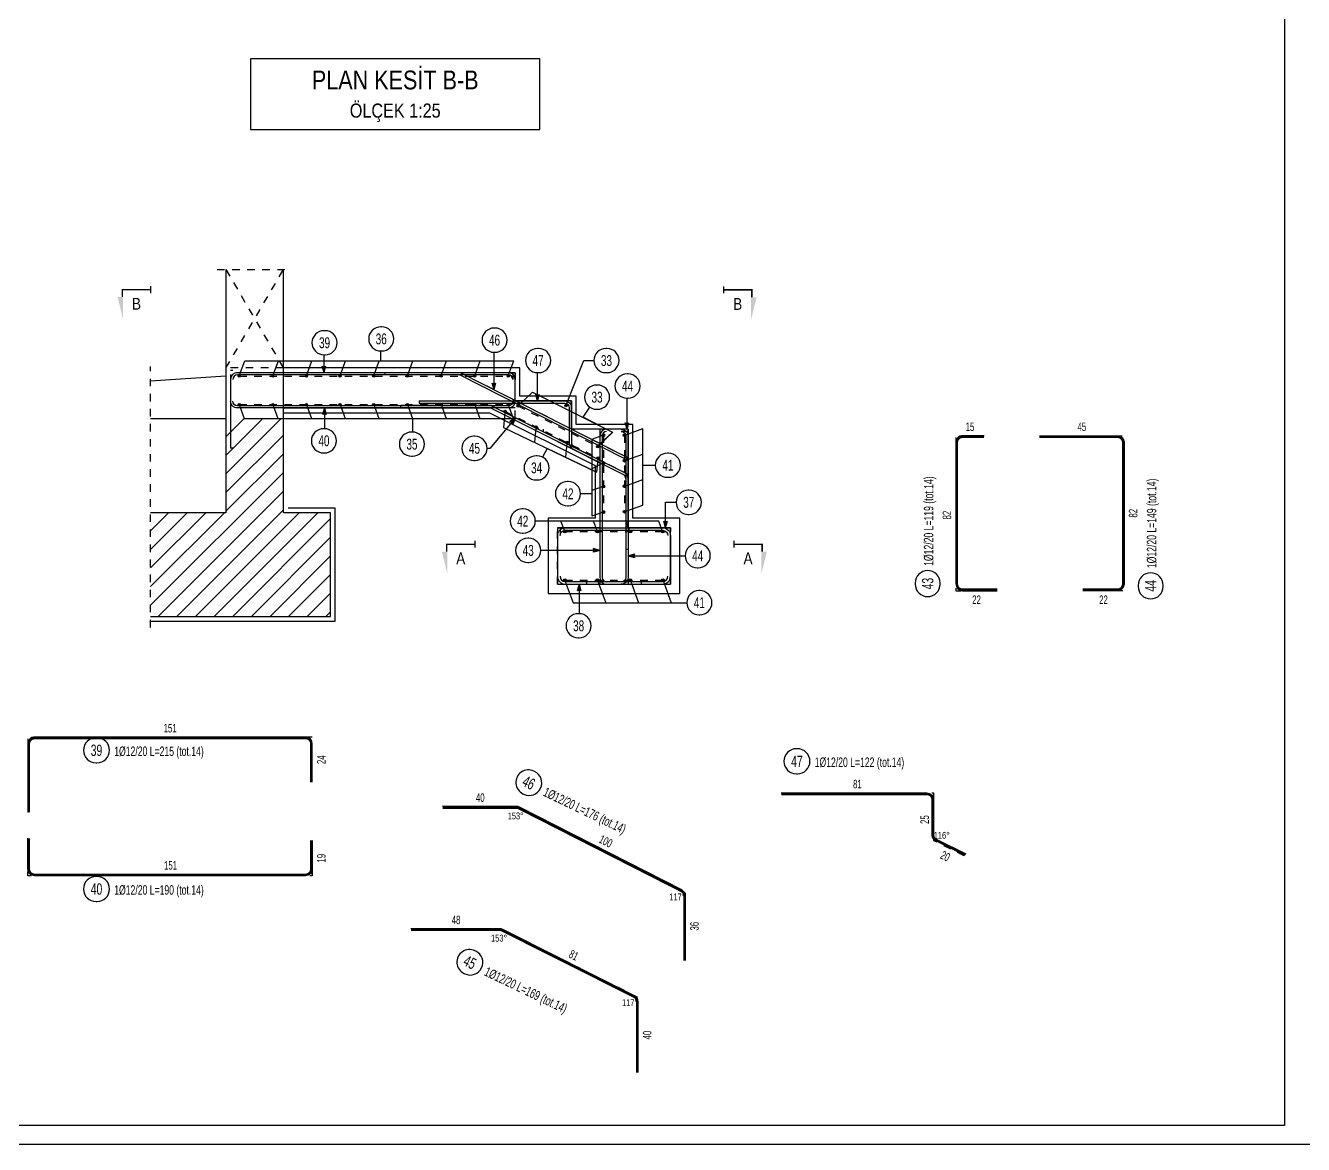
# Model space of a CAD drawing. Header units: metres. Extents: x 419734 to 420376, y 4564732 to 4565123.
# Drawn here: x 419819.31 to 419836.26, y 4564732.46 to 4564747.31 of the extents above; entities that cross this region are included whole.
import ezdxf
from ezdxf.enums import TextEntityAlignment as Align

# ---------------------------------------------------------------- set-up
doc = ezdxf.new("R2010")
doc.units = ezdxf.units.M
for name, pattern in [('ACA_TRATTO1', [1.5, 1, -0.5]), ('CONTINUA', [0]), ('HIDDEN', [0.5, 0.3, -0.2]), ('NASCOSTA', [0.375, 0.25, -0.125]), ('PUNTEGGIATA2', [0.125, 0, -0.125])]:
    doc.linetypes.add(name, pattern=pattern)
for name, color, linetype in [("07-ENTITA' COPRENTE", 7, 'Continuous'), ('07-TITOLI', 4, 'CONTINUA'), ('07_Ferri', 7, 'Continuous'), ('07_Richiami', 7, 'Continuous'), ('07_Tondini', 1, 'Continuous'), ('SW_MAGRONE', 2, 'Continuous'), ('SW_MAGRONE-1', 2, 'HIDDEN'), ('SW_QUOTE', 1, 'Continuous'), ('SW_SOTTILE_02', 1, 'Continuous'), ('SW_TESTI', 2, 'Continuous'), ('SW_TRATT_GRIGIO', 252, 'NASCOSTA'), ('SW_TRATTEGGIO_252', 252, 'Continuous')]:
    doc.layers.add(name, color=color, linetype=linetype)
for name, color, linetype, plot in [('07_GENERATRICI', 31, 'Continuous', False), ('07_Poligonale', 8, 'Continuous', False), ('SW_FINESTRA_INVISIBILE', 190, 'Continuous', False)]:
    doc.layers.add(name, color=color, linetype=linetype, plot=plot)
doc.styles.add('ACA_1', font='ARIALN.TTF')
doc.styles.add('ITALFERR', font='romans.shx', dxfattribs={"width": 0.8})
doc.styles.add('SWS', font='ARIALN.TTF')

# ---------------------------------------------------------------- blocks, each defined once
blk = doc.blocks.new('*U1799')
at = {"layer": 'SW_QUOTE', "const_width": 0.0003}
blk.add_lwpolyline([(0, 0), (-0.006, 0), (-0.006, -0.00159)], dxfattribs=at)
at = {"layer": 'SW_QUOTE', "const_width": 0.0003, "flags": 128}
blk.add_lwpolyline([(0, 0.00075), (0, -0.00075)], dxfattribs=at)
at = {"layer": 'SW_QUOTE'}
blk.add_solid([(-0.00585, -0.00159), (-0.00701, -0.00159), (-0.00585, -0.00624)], dxfattribs=at)
at = {"layer": 'SW_TESTI', "style": 'SWS'}
for tag, p in [('RIF_DOC_SEC', (-0.003, 0.0055)), ('RIF_DOC', (-0.003, 0.0025))]:
    blk.add_attdef(tag, text='', height=0.002, dxfattribs=at).set_placement(p, align=Align.MIDDLE)
at = {"layer": 'SW_TESTI', "color": 3, "style": 'SWS'}
blk.add_attdef('SEZ', text='', height=0.0025, dxfattribs=at).set_placement((-0.003, -0.003), align=Align.MIDDLE)
blk = doc.blocks.new('*U1800')
at = {"layer": 'SW_QUOTE', "const_width": 0.0003, "flags": 128}
blk.add_lwpolyline([(0, 0.00075), (0, -0.00075)], dxfattribs=at)
at = {"layer": 'SW_QUOTE', "const_width": 0.0003}
blk.add_lwpolyline([(0, 0), (0.006, 0), (0.006, -0.00159)], dxfattribs=at)
at = {"layer": 'SW_QUOTE'}
blk.add_solid([(0.00585, -0.00159), (0.00701, -0.00159), (0.00585, -0.00624)], dxfattribs=at)
at = {"layer": 'SW_TESTI', "style": 'SWS'}
for tag, p in [('RIF_DOC_SEC', (0.003, 0.0055)), ('RIF_DOC', (0.003, 0.0025))]:
    blk.add_attdef(tag, text='', height=0.002, dxfattribs=at).set_placement(p, align=Align.MIDDLE)
at = {"layer": 'SW_TESTI', "color": 3, "style": 'SWS'}
blk.add_attdef('SEZ', text='', height=0.0025, dxfattribs=at).set_placement((0.003, -0.003), align=Align.MIDDLE)
blk = doc.blocks.new('*U1801')
at = {"layer": 'SW_QUOTE', "const_width": 0.0003}
blk.add_lwpolyline([(0, 0), (-0.006, 0), (-0.006, -0.00159)], dxfattribs=at)
at = {"layer": 'SW_QUOTE', "const_width": 0.0003, "flags": 128}
blk.add_lwpolyline([(0, 0.00075), (0, -0.00075)], dxfattribs=at)
at = {"layer": 'SW_QUOTE'}
blk.add_solid([(-0.00585, -0.00159), (-0.00701, -0.00159), (-0.00585, -0.00624)], dxfattribs=at)
at = {"layer": 'SW_TESTI', "style": 'SWS'}
for tag, p in [('RIF_DOC_SEC', (-0.003, 0.0055)), ('RIF_DOC', (-0.003, 0.0025))]:
    blk.add_attdef(tag, text='', height=0.002, dxfattribs=at).set_placement(p, align=Align.MIDDLE)
at = {"layer": 'SW_TESTI', "color": 3, "style": 'SWS'}
blk.add_attdef('SEZ', text='', height=0.0025, dxfattribs=at).set_placement((-0.003, -0.003), align=Align.MIDDLE)
blk = doc.blocks.new('*U1802')
at = {"layer": 'SW_QUOTE', "const_width": 0.0003, "flags": 128}
blk.add_lwpolyline([(0, 0.00075), (0, -0.00075)], dxfattribs=at)
at = {"layer": 'SW_QUOTE', "const_width": 0.0003}
blk.add_lwpolyline([(0, 0), (0.006, 0), (0.006, -0.00159)], dxfattribs=at)
at = {"layer": 'SW_QUOTE'}
blk.add_solid([(0.00585, -0.00159), (0.00701, -0.00159), (0.00585, -0.00624)], dxfattribs=at)
at = {"layer": 'SW_TESTI', "style": 'SWS'}
for tag, p in [('RIF_DOC_SEC', (0.003, 0.0055)), ('RIF_DOC', (0.003, 0.0025))]:
    blk.add_attdef(tag, text='', height=0.002, dxfattribs=at).set_placement(p, align=Align.MIDDLE)
at = {"layer": 'SW_TESTI', "color": 3, "style": 'SWS'}
blk.add_attdef('SEZ', text='', height=0.0025, dxfattribs=at).set_placement((0.003, -0.003), align=Align.MIDDLE)
blk = doc.blocks.new('STC_TCA_071481036000130212000102', base_point=(44.186, 7.6902))
at = {"color": 0}
blk.add_lwpolyline([(44.1835, 7.7568, 1), (44.1835, 7.6236), (44.1885, 7.6236, 1), (44.1885, 7.7568), (44.1835, 7.7568)], format="xyb", dxfattribs=at)
blk = doc.blocks.new('STC_TCA_07148109001130212000102', base_point=(218.3379, -197.6646))
at = {"color": 0}
blk.add_lwpolyline([(218.2713, -197.6671, 1), (218.4045, -197.6671), (218.4045, -197.6621, 1), (218.2713, -197.6621), (218.2713, -197.6671)], format="xyb", dxfattribs=at)
blk = doc.blocks.new('ACA_T1200200101177Continuous1000112500200011')
h = blk.add_hatch(color=7)
edge = h.paths.add_edge_path(flags=0)
edge.add_arc((0, 0), 0.006, 0, 360)
at = {"color": 0}
blk.add_circle((0, 0), 0.006, dxfattribs=at)
blk = doc.blocks.new('STC_TCA_07147100130213000102', base_point=(21.4863, 10.4237))
at = {"color": 0}
blk.add_lwpolyline([(21.4838, 10.4879, 1), (21.4838, 10.3595), (21.4888, 10.3595, 1), (21.4888, 10.4879), (21.4838, 10.4879)], format="xyb", dxfattribs=at)
blk = doc.blocks.new('STC_TCA_07147100130214000102', base_point=(14.2588, 10.4237))
at = {"color": 0}
blk.add_lwpolyline([(14.2563, 10.4879, 1), (14.2563, 10.3595), (14.2613, 10.3595, 1), (14.2613, 10.4879), (14.2563, 10.4879)], format="xyb", dxfattribs=at)
blk = doc.blocks.new('STC_TCA_07148100130212000102', base_point=(11.1184, 11.2817))
at = {"color": 0}
blk.add_lwpolyline([(11.1159, 11.3484, 1), (11.1159, 11.2151), (11.1209, 11.2151, 1), (11.1209, 11.3484), (11.1159, 11.3484)], format="xyb", dxfattribs=at)
blk = doc.blocks.new('STC_TCA_071481033441130212000102', base_point=(44.0855, 6.619))
at = {"color": 0}
blk.add_lwpolyline([(44.1121, 6.6802, 1), (44.0545, 6.56), (44.059, 6.5578, 1), (44.1166, 6.678), (44.1121, 6.6802)], format="xyb", dxfattribs=at)
blk = doc.blocks.new('STC_TCA_071481033445130212000102', base_point=(43.8563, 6.0425))
at = {"color": 0}
blk.add_lwpolyline([(43.8828, 6.1037, 1), (43.8253, 5.9835), (43.8298, 5.9813, 1), (43.8873, 6.1015), (43.8828, 6.1037)], format="xyb", dxfattribs=at)
blk = doc.blocks.new('ACA_T1400200101171Continuous1000112500200011')
at = {"linetype": 'ByBlock'}
h = blk.add_hatch(color=1, dxfattribs=at)
edge = h.paths.add_edge_path(flags=0)
edge.add_arc((0, 0), 0.007, 0, 360)
at = {"color": 0, "linetype": 'ByBlock'}
blk.add_circle((0, 0), 0.007, dxfattribs=at)
blk = doc.blocks.new('ACA_T1200200101171Continuous1000112500200011')
at = {"linetype": 'ByBlock'}
h = blk.add_hatch(color=1, dxfattribs=at)
edge = h.paths.add_edge_path(flags=0)
edge.add_arc((0, 0), 0.006, 0, 360)
at = {"color": 0, "linetype": 'ByBlock'}
blk.add_circle((0, 0), 0.006, dxfattribs=at)
blk = doc.blocks.new('*U1783')
at = {"layer": 'SW_TESTI', "color": 3, "style": 'ITALFERR', "width": 0.8}
for tag, p in [('EVENTUALE_1', (0, -0.6)), ('EVENTUALE_2', (0, -1.25))]:
    blk.add_attdef(tag, text='', height=0.3, dxfattribs=at).set_placement(p, align=Align.CENTER)
at = {"layer": 'SW_TESTI', "color": 2, "style": 'ITALFERR', "width": 0.8}
blk.add_attdef('EVENTUALE_3', text='', height=0.3, dxfattribs=at).set_placement((0, -1.9), align=Align.CENTER)
at = {"color": 255}
blk.add_wipeout([(-3.072, 1.5), (-3.072, 0), (3.072, 0), (3.072, 1.5)], dxfattribs=at).dxf.layer = "07-ENTITA' COPRENTE"
at = {"layer": 'SW_SOTTILE_02', "ltscale": 0.02}
blk.add_lwpolyline([(-3.072, 0), (3.072, 0), (3.072, 1.5), (-3.072, 1.5)], close=True, dxfattribs=at)
at = {"layer": 'SW_TESTI', "color": 3, "style": 'ITALFERR', "width": 0.8}
blk.add_attdef('TITOLO', text='', height=0.4, dxfattribs=at).set_placement((0, 0.85), align=Align.CENTER)
at = {"layer": 'SW_TESTI', "color": 2, "style": 'ITALFERR', "width": 0.8}
blk.add_attdef('SCALA', text='', height=0.3, dxfattribs=at).set_placement((0, 0.25), align=Align.CENTER)
blk = doc.blocks.new('aca_freccia')
blk.add_hatch(color=0).paths.add_polyline_path([(0, 0), (-1.1, 0.32), (-1, 0), (-1.1, -0.32)])
at = {"color": 0}
for p, q in [((0, 0), (-1.1, 0.32)), ((-1, 0), (-1.1, 0.32)), ((0, 0), (-1.1, -0.32)), ((-1.1, -0.32), (-1, 0))]:
    blk.add_line(p, q, dxfattribs=at)

msp = doc.modelspace()

# ---------------------------------------------------------------- hatches: boundary and pattern name
at = {"layer": 'SW_TRATTEGGIO_252'}
h = msp.add_hatch(dxfattribs=at)
h.set_pattern_fill('_USER', color=256, scale=0.175, angle=45, pattern_type=0)
h.set_pattern_definition([(45, (419976.19787, 4564699.08643), (-0.12374369, 0.12374369), [])])
h.paths.add_polyline_path([(419823.3523, 4564739.46808), (419823.3523, 4564740.84308), (419822.7273, 4564740.84308), (419822.7273, 4564742.09308), (419821.96482, 4564742.09308), (419821.96482, 4564740.84308), (419820.96482, 4564740.84308), (419820.96482, 4564739.46808)])

# ---------------------------------------------------------------- linework, layer by layer
for points in [[(419806.37598, 4564791.86003), (419890.47598, 4564791.86003), (419890.47598, 4564732.46003), (419806.37598, 4564732.46003)], [(419806.80098, 4564761.94753), (419836.0135, 4564761.94753), (419836.0135, 4564732.71003), (419806.80098, 4564732.71003)]]:
    msp.add_lwpolyline(points, close=True)
at = {"layer": '07_Ferri', "color": 3, "ltscale": 0.025, "flags": 128}
for points in [[(419822.05603, 4564742.73308), (419822.02603, 4564742.73308)], [(419825.80103, 4564742.70308), (419825.77103, 4564742.70308)], [(419825.80103, 4564742.10308), (419825.77103, 4564742.10308)], [(419826.17645, 4564741.95308), (419826.17645, 4564741.92308)], [(419827.30103, 4564741.95308), (419827.30103, 4564741.92308)], [(419822.05603, 4564741.70308), (419822.05603, 4564741.70308), (419822.02603, 4564741.70308)], [(419826.36353, 4564740.64558), (419826.39853, 4564740.64558)], [(419827.30103, 4564740.65951), (419827.27103, 4564740.65951)], [(419827.82853, 4564740.64558), (419827.86353, 4564740.64558)], [(419827.30103, 4564740.35725), (419827.27103, 4564740.35725)], [(419826.36353, 4564739.89558), (419826.39853, 4564739.89558)], [(419826.75095, 4564739.92558), (419826.75095, 4564739.92558), (419826.75095, 4564739.89558)], [(419827.47603, 4564739.92558), (419827.47603, 4564739.89558)], [(419827.82853, 4564739.89558), (419827.82853, 4564739.89558), (419827.86353, 4564739.89558)]]:
    msp.add_lwpolyline(points, dxfattribs=at)
at = {"layer": '07_Ferri', "color": 3, "flags": 128}
for points in [[(419825.80103, 4564742.70308), (419825.80103, 4564742.61308, 0.41421356), (419825.71103, 4564742.70308), (419822.11603, 4564742.70308, 0.41421356), (419822.02603, 4564742.61308), (419822.02603, 4564741.70308)], [(419827.30103, 4564741.51609, 0.28213407), (419827.25186, 4564741.59629), (419825.09677, 4564742.69331, 0.11825927), (419825.05594, 4564742.70311), (419824.07753, 4564742.70311)], [(419825.80103, 4564742.32433, -0.41421356), (419825.71103, 4564742.23433), (419822.11603, 4564742.23433, -0.41421356), (419822.02603, 4564742.32433)], [(419824.52818, 4564742.32808), (419826.46093, 4564742.32808, -0.41421356), (419826.55093, 4564742.23808), (419826.55093, 4564741.76954, 0.28236677), (419826.58376, 4564741.71605), (419826.97741, 4564741.5161)], [(419827.30103, 4564741.51609), (419827.30103, 4564741.29724, 0.28356153), (419827.25143, 4564741.37767), (419825.50325, 4564742.25595, 0.11691928), (419825.46285, 4564742.26553), (419824.28393, 4564742.26553)], [(419827.01603, 4564741.95308, 0.41421356), (419826.92603, 4564741.86308), (419826.92603, 4564739.98558, 0.41421356), (419827.01603, 4564739.89558)], [(419827.30103, 4564741.95308), (419827.21095, 4564741.95308, -0.41421356), (419827.30095, 4564741.86308), (419827.30095, 4564739.98558, -0.41421356), (419827.21095, 4564739.89558)], [(419826.36353, 4564740.64558), (419826.36353, 4564740.54058, -0.41421356), (419826.46853, 4564740.64558), (419827.75853, 4564740.64558, -0.41421356), (419827.86353, 4564740.54058), (419827.86353, 4564739.89558)], [(419826.36353, 4564740.00058, 0.41421356), (419826.46853, 4564739.89558), (419827.75853, 4564739.89558, 0.41421356), (419827.86353, 4564740.00058)]]:
    msp.add_lwpolyline(points, format="xyb", dxfattribs=at)
at = {"layer": '07_Ferri', "color": 3, "ltscale": 0.025, "flags": 128}
for points in [[(419825.77103, 4564742.70308), (419825.77103, 4564742.61308, 0.41421356), (419825.71103, 4564742.67308), (419822.11603, 4564742.67308, 0.41421356), (419822.05603, 4564742.61308)], [(419827.27103, 4564741.51609, 0.28213407), (419827.23825, 4564741.56956), (419825.08316, 4564742.66658, 0.11825927), (419825.05594, 4564742.67311), (419824.07753, 4564742.67311), (419824.07753, 4564742.70311)], [(419825.77103, 4564742.32433, -0.41421356), (419825.71103, 4564742.26433), (419822.11603, 4564742.26433, -0.41421356), (419822.05603, 4564742.32433)], [(419824.52818, 4564742.32808), (419824.52818, 4564742.29808), (419826.46093, 4564742.29808, -0.41421356), (419826.52093, 4564742.23808), (419826.52093, 4564741.76954, 0.28236677), (419826.57017, 4564741.6893), (419826.96382, 4564741.48935), (419826.97741, 4564741.5161)], [(419827.27103, 4564741.51609), (419827.27103, 4564741.29724, 0.28356153), (419827.23797, 4564741.35086), (419825.48978, 4564742.22914, 0.11691928), (419825.46285, 4564742.23553), (419824.28393, 4564742.23553), (419824.28393, 4564742.26553)], [(419827.01603, 4564741.92308, 0.41421356), (419826.95603, 4564741.86308), (419826.95603, 4564739.98558, 0.41421356), (419827.01603, 4564739.92558)], [(419827.30103, 4564741.92308), (419827.21095, 4564741.92308, -0.41421356), (419827.27095, 4564741.86308), (419827.27095, 4564739.98558, -0.41421356), (419827.21095, 4564739.92558)], [(419826.39853, 4564740.64558), (419826.39853, 4564740.54058, -0.41421356), (419826.46853, 4564740.61058), (419827.75853, 4564740.61058, -0.41421356), (419827.82853, 4564740.54058)], [(419826.39853, 4564740.00058, 0.41421356), (419826.46853, 4564739.93058), (419827.75853, 4564739.93058, 0.41421356), (419827.82853, 4564740.00058)]]:
    msp.add_lwpolyline(points, format="xyb", dxfattribs=at)
at = {"layer": '07_Ferri', "color": 7, "flags": 128}
for points in [[(419832.02555, 4564741.86634), (419831.74055, 4564741.86634, 0.41421356), (419831.65055, 4564741.77634), (419831.65055, 4564739.89884, 0.41421356), (419831.74055, 4564739.80884), (419832.20055, 4564739.80884)], [(419832.75998, 4564741.86634), (419833.79448, 4564741.86634, -0.41421356), (419833.88448, 4564741.77634), (419833.88448, 4564739.89884, -0.41421356), (419833.79448, 4564739.80884), (419833.33448, 4564739.80884)], [(419823.11094, 4564737.26619), (419823.11094, 4564737.77619, 0.41421356), (419823.02094, 4564737.86619), (419819.42594, 4564737.86619, 0.41421356), (419819.33594, 4564737.77619), (419819.33594, 4564736.86619)], [(419829.33292, 4564737.12457), (419831.26567, 4564737.12457, -0.41421356), (419831.35567, 4564737.03457), (419831.35567, 4564736.56661, 0.28477159), (419831.38898, 4564736.51287), (419831.78397, 4564736.31664)], [(419828.06305, 4564734.90061), (419828.06305, 4564735.75719, 0.28213407), (419828.01388, 4564735.8374), (419825.85879, 4564736.93441, 0.11825927), (419825.81796, 4564736.94421), (419824.83955, 4564736.94421)], [(419823.11094, 4564736.49403), (419823.11094, 4564736.11528, -0.41421356), (419823.02094, 4564736.02528), (419819.42594, 4564736.02528, -0.41421356), (419819.33594, 4564736.11528), (419819.33594, 4564736.52403)], [(419827.4355, 4564733.41371), (419827.4355, 4564734.3537, 0.28356915), (419827.3859, 4564734.43412), (419825.63769, 4564735.31236, 0.11691212), (419825.59729, 4564735.32194), (419824.41838, 4564735.32194)]]:
    msp.add_lwpolyline(points, format="xyb", dxfattribs=at)
at = {"layer": '07_Ferri', "color": 7, "ltscale": 0.025, "const_width": 0.03, "flags": 128}
for points in [[(419832.02555, 4564741.85134), (419831.74055, 4564741.85134, 0.41421356), (419831.66555, 4564741.77634), (419831.66555, 4564739.89884, 0.41421356), (419831.74055, 4564739.82384), (419832.20055, 4564739.82384)], [(419832.75998, 4564741.85134), (419833.79448, 4564741.85134, -0.41421356), (419833.86948, 4564741.77634), (419833.86948, 4564739.89884, -0.41421356), (419833.79448, 4564739.82384), (419833.33448, 4564739.82384)], [(419823.09594, 4564737.26619), (419823.09594, 4564737.77619, 0.41421356), (419823.02094, 4564737.85119), (419819.42594, 4564737.85119, 0.41421356), (419819.35094, 4564737.77619), (419819.35094, 4564736.86619)], [(419829.33292, 4564737.10957), (419831.26567, 4564737.10957, -0.41421356), (419831.34067, 4564737.03457), (419831.34067, 4564736.56661, 0.28477159), (419831.3823, 4564736.49944), (419831.7773, 4564736.3032)], [(419828.04805, 4564734.90061), (419828.04805, 4564735.75719, 0.28213407), (419828.00707, 4564735.82403), (419825.85198, 4564736.92105, 0.11825927), (419825.81796, 4564736.92921), (419824.83955, 4564736.92921)], [(419823.09594, 4564736.49403), (419823.09594, 4564736.11528, -0.41421356), (419823.02094, 4564736.04028), (419819.42594, 4564736.04028, -0.41421356), (419819.35094, 4564736.11528), (419819.35094, 4564736.52403)], [(419827.4205, 4564733.41371), (419827.4205, 4564734.3537, 0.28356915), (419827.37917, 4564734.42072), (419825.63096, 4564735.29895, 0.11691212), (419825.59729, 4564735.30694), (419824.41838, 4564735.30694)]]:
    msp.add_lwpolyline(points, format="xyb", dxfattribs=at)
at = {"layer": '07_GENERATRICI', "color": 2, "linetype": 'ACA_TRATTO1', "ltscale": 0.025}
for p, q in [((419822.14103, 4564742.65811), (419825.71103, 4564742.65811)), ((419822.14103, 4564742.27933), (419825.71103, 4564742.27933)), ((419825.66753, 4564742.1902), (419826.9009, 4564741.57056)), ((419825.83853, 4564742.26243), (419826.89926, 4564741.72248))]:
    msp.add_line(p, q, dxfattribs=at)
at = {"layer": '07_GENERATRICI', "color": 8, "linetype": 'ACA_TRATTO1', "ltscale": 0.025}
for p, q in [((419826.97349, 4564741.8731), (419826.97349, 4564740.85255)), ((419827.25353, 4564741.8731), (419827.25353, 4564740.85744)), ((419826.46182, 4564740.59309), (419827.76382, 4564740.59309)), ((419826.46182, 4564739.94806), (419827.76382, 4564739.94806))]:
    msp.add_line(p, q, dxfattribs=at)
at = {"layer": '07_Poligonale', "linetype": 'PUNTEGGIATA2', "ltscale": 0.025, "flags": 128}
for points in [[(419825.80103, 4564742.10308), (419825.80103, 4564742.70308), (419822.02603, 4564742.70308), (419822.02603, 4564741.70308)], [(419827.30103, 4564741.57126), (419825.07753, 4564742.70311), (419824.07753, 4564742.70311)], [(419824.52818, 4564742.32808), (419826.55093, 4564742.32808), (419826.55093, 4564741.69908), (419826.96382, 4564741.48935)], [(419825.80103, 4564742.23433), (419822.02603, 4564742.23433)], [(419827.30103, 4564741.57126), (419827.30103, 4564741.35275), (419825.48418, 4564742.26553), (419824.28393, 4564742.26553)], [(419826.92603, 4564741.95308), (419826.92603, 4564739.89558)], [(419827.30103, 4564741.95308), (419827.30095, 4564741.95308), (419827.30095, 4564739.89558)], [(419832.02555, 4564741.86634), (419831.65055, 4564741.86634), (419831.65055, 4564739.80884), (419832.20055, 4564739.80884)], [(419832.75998, 4564741.86634), (419833.88448, 4564741.86634), (419833.88448, 4564739.80884), (419833.33448, 4564739.80884)], [(419826.36353, 4564739.89558), (419826.36353, 4564740.64558), (419827.86353, 4564740.64558), (419827.86353, 4564739.89558)], [(419826.36353, 4564739.89558), (419827.86353, 4564739.89558)], [(419823.11094, 4564737.26619), (419823.11094, 4564737.86619), (419819.33594, 4564737.86619), (419819.33594, 4564736.86619)], [(419829.33292, 4564737.12457), (419831.35567, 4564737.12457), (419831.35567, 4564736.49592), (419831.77063, 4564736.28977)], [(419828.06305, 4564734.90061), (419828.06305, 4564735.81237), (419825.83955, 4564736.94421), (419824.83955, 4564736.94421)], [(419823.11094, 4564736.49403), (419823.11094, 4564736.02528), (419819.33594, 4564736.02528), (419819.33594, 4564736.52403)], [(419827.4355, 4564733.41371), (419827.4355, 4564734.40921), (419825.61863, 4564735.32194), (419824.41838, 4564735.32194)]]:
    msp.add_lwpolyline(points, dxfattribs=at)
at = {"layer": '07_Richiami'}
for p, q in [((419822.14616, 4564742.6722), (419822.21418, 4564742.85908)), ((419822.59241, 4564742.6722), (419822.66043, 4564742.85908)), ((419823.03866, 4564742.6722), (419823.10668, 4564742.85908)), ((419823.48491, 4564742.6722), (419823.55293, 4564742.85908)), ((419823.93116, 4564742.6722), (419823.99918, 4564742.85908)), ((419824.37741, 4564742.6722), (419824.44543, 4564742.85908)), ((419824.82366, 4564742.6722), (419824.89168, 4564742.85908)), ((419825.26991, 4564742.6722), (419825.33793, 4564742.85908)), ((419825.71616, 4564742.6722), (419825.78418, 4564742.85908)), ((419825.84942, 4564742.27275), (419826.03257, 4564742.44627)), ((419822.14616, 4564742.26523), (419822.20838, 4564742.09429)), ((419822.59241, 4564742.26523), (419822.65463, 4564742.09429)), ((419823.03866, 4564742.26523), (419823.10088, 4564742.09429)), ((419823.48491, 4564742.26523), (419823.54713, 4564742.09429)), ((419823.93116, 4564742.26523), (419823.99338, 4564742.09429)), ((419824.37741, 4564742.26523), (419824.43963, 4564742.09429)), ((419824.82366, 4564742.26523), (419824.88588, 4564742.09429)), ((419825.26991, 4564742.26523), (419825.33213, 4564742.09429)), ((419825.66604, 4564742.17527), (419825.64623, 4564741.97697)), ((419825.71616, 4564742.26523), (419825.77838, 4564742.09429)), ((419826.07716, 4564741.96873), (419826.05817, 4564741.77866)), ((419826.95704, 4564741.86712), (419826.82212, 4564741.81801)), ((419826.91015, 4564741.7328), (419827.10024, 4564741.9129)), ((419827.26998, 4564741.87909), (419827.49814, 4564741.96213)), ((419826.48828, 4564741.76218), (419826.47012, 4564741.58035)), ((419826.95704, 4564741.49901), (419826.82212, 4564741.42481)), ((419826.89941, 4564741.55564), (419826.88206, 4564741.38204)), ((419827.26998, 4564741.54053), (419827.49814, 4564741.62358)), ((419826.95704, 4564741.18675), (419826.82212, 4564741.13764)), ((419827.26998, 4564741.20198), (419827.49814, 4564741.28502)), ((419826.95704, 4564740.84657), (419826.82212, 4564740.79746)), ((419827.26998, 4564740.86343), (419827.49814, 4564740.94647)), ((419826.45584, 4564740.60954), (419826.41057, 4564740.7339)), ((419826.88892, 4564740.60954), (419826.84366, 4564740.7339)), ((419827.32201, 4564740.60954), (419827.27675, 4564740.7339)), ((419827.7551, 4564740.60954), (419827.70983, 4564740.7339)), ((419826.46781, 4564739.93162), (419826.57044, 4564739.64962)), ((419826.90181, 4564739.93162), (419827.00444, 4564739.64962)), ((419827.33581, 4564739.93162), (419827.43844, 4564739.64962)), ((419827.76981, 4564739.93162), (419827.87244, 4564739.64962))]:
    msp.add_line(p, q, dxfattribs=at)
at = {"layer": '07_Richiami', "flags": 128}
for points in [[(419822.21418, 4564742.85908), (419825.78418, 4564742.85908)], [(419823.26713, 4564742.70308), (419823.26713, 4564742.93956)], [(419824.01951, 4564742.85908), (419824.01951, 4564742.99075)], [(419825.5232, 4564742.47624), (419825.5232, 4564742.97386)], [(419826.47688, 4564742.26468), (419826.71487, 4564742.86411), (419826.84754, 4564742.86411)], [(419826.10095, 4564742.32808), (419826.10095, 4564742.70349)], [(419826.03257, 4564742.44627), (419827.09589, 4564741.91508), (419826.90582, 4564741.735)], [(419826.03257, 4564742.44627), (419826.9358, 4564741.99506), (419826.7036, 4564742.11105), (419826.79337, 4564742.24481)], [(419827.28807, 4564741.95308), (419827.28807, 4564742.3653)], [(419823.27119, 4564742.23433), (419823.27119, 4564741.95903)], [(419822.20838, 4564742.09429), (419825.77838, 4564742.09429)], [(419824.44007, 4564742.09429), (419824.43963, 4564741.91485)], [(419825.80654, 4564742.10358), (419825.46786, 4564741.69845), (419825.42914, 4564741.69845)], [(419825.64623, 4564741.97697), (419826.88206, 4564741.38204), (419826.22525, 4564741.69823), (419826.1665, 4564741.58259)], [(419826.82212, 4564741.81801), (419826.82212, 4564740.79746)], [(419827.49814, 4564740.94647), (419827.49814, 4564741.96213)], [(419827.49814, 4564741.47458), (419827.66253, 4564741.47458)], [(419826.82212, 4564741.09685), (419826.66999, 4564741.09685)], [(419827.79966, 4564740.64558), (419827.79966, 4564740.98237), (419827.94009, 4564740.98237)], [(419827.70983, 4564740.7339), (419826.07029, 4564740.7339)], [(419826.92603, 4564740.34396), (419826.14253, 4564740.34396)], [(419827.30095, 4564740.27312), (419828.05859, 4564740.27312)], [(419826.65125, 4564739.89558), (419826.65125, 4564739.50441)], [(419826.57044, 4564739.64962), (419828.08035, 4564739.64962)]]:
    msp.add_lwpolyline(points, dxfattribs=at)
at = {"layer": 'SW_FINESTRA_INVISIBILE'}
msp.add_lwpolyline([(419822.7273, 4564742.23433), (419825.47726, 4564742.23433), (419826.92603, 4564741.50994), (419826.92603, 4564740.64558), (419826.36353, 4564740.64558), (419826.36353, 4564739.89558), (419827.86353, 4564739.89558), (419827.86353, 4564740.64558), (419827.30103, 4564740.64558), (419827.30103, 4564741.95308), (419826.55103, 4564741.95308), (419826.55103, 4564742.32808), (419825.80103, 4564742.32808), (419825.80103, 4564742.70308), (419822.7273, 4564742.70308)], dxfattribs=at)
at = {"layer": 'SW_MAGRONE', "color": 8}
for p, q in [((419820.96482, 4564742.59308), (419821.96482, 4564742.66308)), ((419820.96482, 4564742.09308), (419821.96482, 4564742.09308)), ((419823.4148, 4564740.90558), (419822.7898, 4564740.90558)), ((419823.4148, 4564739.40558), (419823.4148, 4564740.90558)), ((419820.96482, 4564739.40558), (419823.4148, 4564739.40558))]:
    msp.add_line(p, q, dxfattribs=at)
for points in [[(419821.96482, 4564744.07058), (419821.96482, 4564740.84308), (419820.96482, 4564740.84308)], [(419820.96482, 4564739.46808), (419823.3523, 4564739.46808), (419823.3523, 4564740.84308), (419822.7273, 4564740.84308), (419822.7273, 4564744.07058)]]:
    msp.add_lwpolyline(points, dxfattribs=at)
at = {"layer": 'SW_MAGRONE'}
msp.add_lwpolyline([(419822.7273, 4564742.17183), (419825.46251, 4564742.17183), (419826.86353, 4564741.47131), (419826.86353, 4564740.77058), (419826.23853, 4564740.77058), (419826.23853, 4564739.77058), (419827.98853, 4564739.77058), (419827.98853, 4564740.77058), (419827.36353, 4564740.77058), (419827.36353, 4564742.01558), (419826.61353, 4564742.01558), (419826.61353, 4564742.39058), (419825.86353, 4564742.39058), (419825.86353, 4564742.76558), (419822.7273, 4564742.76558)], dxfattribs=at)
at = {"layer": 'SW_MAGRONE-1', "ltscale": 0.3}
msp.add_lwpolyline([(419821.96482, 4564744.07058), (419822.7273, 4564742.76558), (419821.96482, 4564742.76558), (419822.7273, 4564744.07058)], dxfattribs=at)
at = {"layer": 'SW_TRATT_GRIGIO', "ltscale": 0.25}
for p, q in [((419821.84733, 4564744.07058), (419822.81898, 4564744.07058)), ((419820.96482, 4564739.32263), (419820.96482, 4564742.78439))]:
    msp.add_line(p, q, dxfattribs=at)

# ---------------------------------------------------------------- block references
ref = msp.add_blockref('*U1801', (419820.96482, 4564743.80501), dxfattribs=dict(xscale=62.5, yscale=62.5, zscale=62.5))
ref.add_attrib('SEZ', 'B', dxfattribs={"layer": 'SW_TESTI', "color": 3, "height": 0.15625, "style": 'SWS'}).set_placement((419820.77732, 4564743.61751), align=Align.MIDDLE)
ref = msp.add_blockref('*U1802', (419828.56829, 4564743.80251), dxfattribs=dict(xscale=62.5, yscale=62.5, zscale=62.5))
ref.add_attrib('SEZ', 'B', dxfattribs={"layer": 'SW_TESTI', "color": 3, "height": 0.15625, "style": 'SWS'}).set_placement((419828.75579, 4564743.61501), align=Align.MIDDLE)
ref = msp.add_blockref('*U1799', (419825.2682, 4564740.42644), dxfattribs=dict(xscale=62.5, yscale=62.5, zscale=62.5))
ref.add_attrib('SEZ', 'A', dxfattribs={"layer": 'SW_TESTI', "color": 3, "height": 0.15625, "style": 'SWS'}).set_placement((419825.0807, 4564740.23894), align=Align.MIDDLE)
ref = msp.add_blockref('*U1800', (419828.70555, 4564740.42644), dxfattribs=dict(xscale=62.5, yscale=62.5, zscale=62.5))
ref.add_attrib('SEZ', 'A', dxfattribs={"layer": 'SW_TESTI', "color": 3, "height": 0.15625, "style": 'SWS'}).set_placement((419828.89305, 4564740.23894), align=Align.MIDDLE)
at = {"layer": '07_Ferri', "color": 7, "xscale": 2.5, "yscale": 2.5, "zscale": 2.5}
for name, p in [('STC_TCA_07148109001130212000102', (419831.27706, 4564739.90366)), ('STC_TCA_07148109001130212000102', (419834.23611, 4564739.87357)), ('STC_TCA_071481036000130212000102', (419820.24696, 4564737.69119)), ('STC_TCA_07148100130212000102', (419829.54204, 4564737.54532)), ('STC_TCA_071481033441130212000102', (419825.9836, 4564737.26175)), ('STC_TCA_071481036000130212000102', (419820.24696, 4564735.85028)), ('STC_TCA_071481033445130212000102', (419825.20203, 4564734.87799))]:
    msp.add_blockref(name, p, dxfattribs=at)
at = {"layer": '07_Richiami', "color": 7, "xscale": 2.5, "yscale": 2.5, "zscale": 2.5}
for name, p in [('STC_TCA_07147100130213000102', (419823.27338, 4564743.10003)), ('STC_TCA_07147100130213000102', (419824.02576, 4564743.15122)), ('STC_TCA_07147100130213000102', (419825.52945, 4564743.13432)), ('STC_TCA_07147100130213000102', (419826.1072, 4564742.86396)), ('STC_TCA_07147100130213000102', (419827.01426, 4564742.86411)), ('STC_TCA_07147100130213000102', (419827.29432, 4564742.52577)), ('STC_TCA_07147100130213000102', (419826.88905, 4564742.37805)), ('STC_TCA_07147100130214000102', (419823.26494, 4564741.79856)), ('STC_TCA_07147100130214000102', (419824.43298, 4564741.75438)), ('STC_TCA_07147100130214000102', (419825.26242, 4564741.69845)), ('STC_TCA_07147100130214000102', (419826.08756, 4564741.43952)), ('STC_TCA_07147100130213000102', (419827.82925, 4564741.47458)), ('STC_TCA_07147100130214000102', (419826.50327, 4564741.09685)), ('STC_TCA_07147100130213000102', (419828.10681, 4564740.98237)), ('STC_TCA_07147100130214000102', (419825.90357, 4564740.7339)), ('STC_TCA_07147100130214000102', (419825.97581, 4564740.34396)), ('STC_TCA_07147100130213000102', (419828.22531, 4564740.27312)), ('STC_TCA_07147100130213000102', (419828.24707, 4564739.64962)), ('STC_TCA_07147100130214000102', (419826.645, 4564739.34395))]:
    msp.add_blockref(name, p, dxfattribs=at)
at = {"layer": '07_Richiami', "xscale": 0.078125, "yscale": 0.078125, "zscale": 0.078125}
for p, rotation in [((419823.26713, 4564742.70308), 270), ((419825.5232, 4564742.47624), 270), ((419826.10095, 4564742.32808), 270), ((419823.27119, 4564742.23433), 90), ((419825.80654, 4564742.10358), 50.10523125909707), ((419827.28807, 4564741.95308), 270), ((419827.79966, 4564740.64558), 270), ((419827.30095, 4564740.27312), 180), ((419826.65125, 4564739.89558), 90)]:
    msp.add_blockref('aca_freccia', p, dxfattribs=dict(at, rotation=rotation))
msp.add_blockref('aca_freccia', (419826.92603, 4564740.34396), dxfattribs=at)
at = {"layer": '07_Tondini', "xscale": 2.5, "yscale": 2.5, "zscale": 2.5}
for name, p in [('ACA_T1200200101171Continuous1000112500200011', (419822.14103, 4564742.65811)), ('ACA_T1200200101171Continuous1000112500200011', (419822.58728, 4564742.65811)), ('ACA_T1200200101171Continuous1000112500200011', (419823.03353, 4564742.65811)), ('ACA_T1200200101171Continuous1000112500200011', (419823.47978, 4564742.65811)), ('ACA_T1200200101171Continuous1000112500200011', (419823.92603, 4564742.65811)), ('ACA_T1200200101171Continuous1000112500200011', (419824.37228, 4564742.65811)), ('ACA_T1200200101171Continuous1000112500200011', (419824.81853, 4564742.65811)), ('ACA_T1200200101171Continuous1000112500200011', (419825.26478, 4564742.65811)), ('ACA_T1200200101171Continuous1000112500200011', (419825.71103, 4564742.65811)), ('ACA_T1200200101171Continuous1000112500200011', (419822.14103, 4564742.27933)), ('ACA_T1200200101171Continuous1000112500200011', (419822.58728, 4564742.27933)), ('ACA_T1200200101171Continuous1000112500200011', (419823.03353, 4564742.27933)), ('ACA_T1200200101171Continuous1000112500200011', (419823.47978, 4564742.27933)), ('ACA_T1200200101171Continuous1000112500200011', (419823.92603, 4564742.27933)), ('ACA_T1200200101171Continuous1000112500200011', (419824.37228, 4564742.27933)), ('ACA_T1200200101171Continuous1000112500200011', (419824.81853, 4564742.27933)), ('ACA_T1200200101171Continuous1000112500200011', (419825.26478, 4564742.27933)), ('ACA_T1200200101171Continuous1000112500200011', (419825.71103, 4564742.27933)), ('ACA_T1200200101177Continuous1000112500200011', (419826.47688, 4564742.26468)), ('ACA_T1400200101171Continuous1000112500200011', (419826.46182, 4564740.59309)), ('ACA_T1400200101171Continuous1000112500200011', (419826.89491, 4564740.59309)), ('ACA_T1400200101171Continuous1000112500200011', (419827.32799, 4564740.59309)), ('ACA_T1400200101171Continuous1000112500200011', (419827.76108, 4564740.59309)), ('ACA_T1400200101171Continuous1000112500200011', (419826.46182, 4564739.94806)), ('ACA_T1400200101171Continuous1000112500200011', (419826.89582, 4564739.94806)), ('ACA_T1400200101171Continuous1000112500200011', (419827.32982, 4564739.94806)), ('ACA_T1400200101171Continuous1000112500200011', (419827.76382, 4564739.94806))]:
    msp.add_blockref(name, p, dxfattribs=at)
for name, p, rotation in [('ACA_T1200200101171Continuous1000112500200011', (419825.66753, 4564742.1902), 333.3251846873359), ('ACA_T1200200101171Continuous1000112500200011', (419825.83853, 4564742.26243), 333.0222690656209), ('ACA_T1200200101171Continuous1000112500200011', (419826.07865, 4564741.98365), 333.3251846873359), ('ACA_T1400200101171Continuous1000112500200011', (419826.97349, 4564741.8731), 270), ('ACA_T1400200101171Continuous1000112500200011', (419827.25353, 4564741.8731), 270), ('ACA_T1200200101171Continuous1000112500200011', (419826.48978, 4564741.77711), 333.3251846873359), ('ACA_T1200200101171Continuous1000112500200011', (419826.89926, 4564741.72248), 333.0222690656209), ('ACA_T1200200101171Continuous1000112500200011', (419826.9009, 4564741.57056), 333.3251846873359), ('ACA_T1400200101171Continuous1000112500200011', (419826.97349, 4564741.505), 270), ('ACA_T1400200101171Continuous1000112500200011', (419827.25353, 4564741.53455), 270), ('ACA_T1400200101171Continuous1000112500200011', (419826.97349, 4564741.19274), 270), ('ACA_T1400200101171Continuous1000112500200011', (419827.25353, 4564741.19599), 270), ('ACA_T1400200101171Continuous1000112500200011', (419826.97349, 4564740.85255), 270), ('ACA_T1400200101171Continuous1000112500200011', (419827.25353, 4564740.85744), 270)]:
    msp.add_blockref(name, p, dxfattribs=dict(at, rotation=rotation))

# ---------------------------------------------------------------- texts
at = {"layer": '07_Ferri', "color": 1, "style": 'ACA_1', "width": 0.8}
for s, p in [('15', (419831.83805, 4564741.98509)), ('45', (419833.32223, 4564741.98509)), ('22', (419831.92555, 4564739.69009)), ('22', (419833.60948, 4564739.69009)), ('151', (419821.22344, 4564737.98494)), ('81', (419830.3443, 4564737.24332)), ('40', (419825.33955, 4564737.06296)), ('151', (419821.22944, 4564736.1639)), ('48', (419825.0185, 4564735.44069))]:
    msp.add_text(s, height=0.1125, dxfattribs=at).set_placement(p, align=Align.MIDDLE_CENTER)
at = {"layer": '07_Ferri', "color": 2, "style": 'ACA_1', "width": 0.8}
for s, rotation, p in [('1%%c12/20 L=119 (tot.14)', 90, (419831.35206, 4564740.13897)), ('1%%c12/20 L=149 (tot.14)', 90, (419834.31111, 4564740.10888)), ('1%%c12/20 L=176 (tot.14)', 334.405971, (419826.16342, 4564737.09246)), ('1%%c12/20 L=169 (tot.14)', 334.446674, (419825.38197, 4564734.70882))]:
    msp.add_text(s, height=0.125, rotation=rotation, dxfattribs=at).set_placement(p)
at = {"layer": '07_Ferri', "color": 1, "style": 'ACA_1', "width": 0.8}
for s, rotation, p in [('82', 90, (419831.5318, 4564740.81259)), ('82', 90, (419834.00323, 4564740.83759)), ('24', 90, (419823.22969, 4564737.56619)), ('25', 90, (419831.23692, 4564736.77167)), ('100', 333.022269, (419827.00517, 4564736.48412)), ('19', 90, (419823.22969, 4564736.25966)), ('20', 333.58179, (419831.51031, 4564736.2865)), ('36', 90, (419828.1818, 4564735.35649)), ('81', 333.326803, (419826.58037, 4564734.97168)), ('40', 90, (419827.55425, 4564733.91146))]:
    msp.add_text(s, height=0.1125, rotation=rotation, dxfattribs=at).set_placement(p, align=Align.MIDDLE_CENTER)
at = {"layer": '07_Ferri', "color": 3, "style": 'ACA_1', "width": 0.8}
for s, rotation, p in [('43', 90, (419831.35206, 4564739.90366)), ('44', 90, (419834.31111, 4564739.87357)), ('46', 334.405971, (419825.9512, 4564737.19411)), ('45', 334.446674, (419825.16968, 4564734.81033))]:
    msp.add_text(s, height=0.15, rotation=rotation, dxfattribs=at).set_placement(p, align=Align.CENTER)
for s, p in [('39', (419820.24696, 4564737.61619)), ('47', (419829.54204, 4564737.47032)), ('40', (419820.24696, 4564735.77528))]:
    msp.add_text(s, height=0.15, dxfattribs=at).set_placement(p, align=Align.CENTER)
at = {"layer": '07_Ferri', "color": 2, "style": 'ACA_1', "width": 0.8}
for s, p in [('1%%c12/20 L=215 (tot.14)', (419820.48227, 4564737.61619)), ('1%%c12/20 L=122 (tot.14)', (419829.77735, 4564737.47032)), ('1%%c12/20 L=190 (tot.14)', (419820.48227, 4564735.77528))]:
    msp.add_text(s, height=0.125, dxfattribs=at).set_placement(p)
at = {"layer": '07_Richiami', "color": 3, "style": 'ACA_1', "width": 0.8}
for s, p in [('39', (419823.27338, 4564743.10003)), ('36', (419824.02576, 4564743.15122)), ('46', (419825.52945, 4564743.13432)), ('47', (419826.1072, 4564742.86396)), ('33', (419827.01426, 4564742.86411)), ('44', (419827.29432, 4564742.52577)), ('33', (419826.88905, 4564742.37805)), ('40', (419823.26494, 4564741.79856)), ('35', (419824.43298, 4564741.75438)), ('45', (419825.26242, 4564741.69845)), ('34', (419826.08756, 4564741.43952)), ('41', (419827.82925, 4564741.47458)), ('42', (419826.50327, 4564741.09685)), ('37', (419828.10681, 4564740.98237)), ('42', (419825.90357, 4564740.7339)), ('43', (419825.97581, 4564740.34396)), ('44', (419828.22531, 4564740.27312)), ('41', (419828.24707, 4564739.64962)), ('38', (419826.645, 4564739.34395))]:
    msp.add_text(s, height=0.14375, dxfattribs=at).set_placement(p, align=Align.MIDDLE)
at = {"layer": 'SW_MAGRONE', "color": 1, "style": 'ACA_1', "width": 0.8}
for s, p in [('153°', (419825.80986, 4564736.82044)), ('116°', (419831.46386, 4564736.56297)), ('117°', (419827.95454, 4564735.74584)), ('153°', (419825.58927, 4564735.19809)), ('117°', (419827.32717, 4564734.3424))]:
    msp.add_text(s, height=0.09, dxfattribs=at).set_placement(p, align=Align.MIDDLE_CENTER)

# ---------------------------------------------------------------- next in the draw order: block references
at = {"layer": '07-TITOLI'}
ref = msp.add_blockref('*U1783', (419824.211, 4564745.93168), dxfattribs=dict(at, xscale=0.625, yscale=0.625, zscale=0.625))
ref.add_attrib('TITOLO', 'PLAN KESİT B-B', dxfattribs={"layer": 'SW_TESTI', "color": 3, "height": 0.25, "style": 'SWS'}).set_placement((419824.211, 4564746.46293), align=Align.CENTER)
ref.add_attrib('SCALA', 'ÖLÇEK 1:25', dxfattribs={"layer": 'SW_TESTI', "height": 0.1875, "style": 'SWS'}).set_placement((419824.211, 4564746.08793), align=Align.CENTER)

doc.saveas('drawing.dxf')
